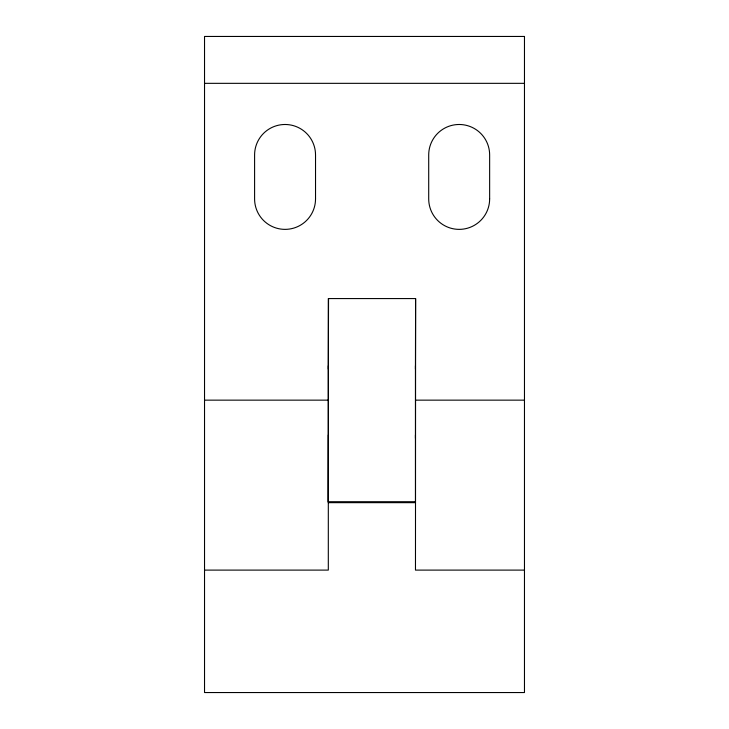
<?xml version="1.0" encoding="UTF-8"?>
<svg xmlns="http://www.w3.org/2000/svg" width="729" height="729" viewBox="0 0 729 729"><rect width="100%" height="100%" fill="white"/><g stroke="black" fill="none" stroke-linecap="round" stroke-linejoin="round"><path stroke-width="1.09" d="M524.47 570.105L415.475 570.105L415.603 298.571L328.314 298.571L328.305 502.664L415.475 502.664L415.439 434.949M328.332 369.12L328.542 298.571M328.332 434.949L328.223 501.716L415.284 501.716M415.439 369.12L415.603 298.571M204.53 83.334L524.47 83.334M204.53 400.148L328.305 400.148M415.475 400.148L524.47 400.148M204.53 570.105L328.305 570.105L328.332 365.758M415.439 365.758L415.439 438.311M524.47 36.45L204.53 36.45L204.53 692.55L524.47 692.55L524.47 36.45M489.642 198.899L489.642 154.958A30.472 30.472 0 0 0 459.179 124.486A30.472 30.472 0 0 0 428.707 154.958L428.707 198.899A30.472 30.472 0 0 0 459.179 229.371A30.472 30.472 0 0 0 489.642 198.899M315.529 198.899L315.529 154.958A30.472 30.472 0 0 0 285.057 124.486A30.472 30.472 0 0 0 254.594 154.958L254.594 198.899A30.472 30.472 0 0 0 285.057 229.371A30.472 30.472 0 0 0 315.529 198.899"/></g></svg>
